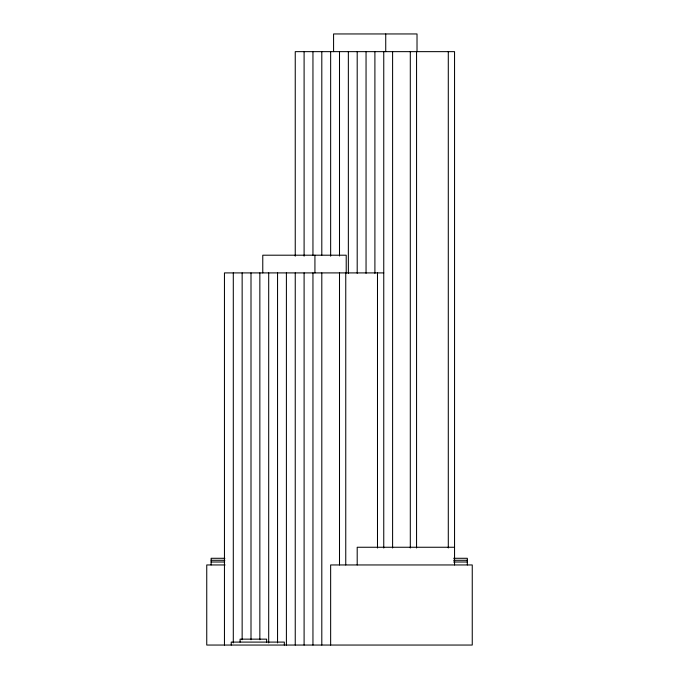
<?xml version="1.0" encoding="UTF-8"?>
<svg xmlns="http://www.w3.org/2000/svg" width="679" height="679" viewBox="0 0 679 679"><rect width="100%" height="100%" fill="white"/><g stroke="black" fill="none" stroke-linecap="round" stroke-linejoin="round"><path stroke-width="1.02" d="M383.754 272.907L224.452 272.907L224.452 645.05M454.548 547.257L357.196 547.257L357.196 564.953M224.902 558.282L211.118 558.282L211.118 564.953M453.614 558.282L467.322 558.282L467.322 564.953M211.118 560.277L224.868 560.277M453.572 560.277L467.322 560.277M211.118 562.008L224.724 562.008M453.572 562.008L467.322 562.008M225.08 564.953L206.747 564.953L206.747 645.05L472.253 645.05L472.253 564.953L330.648 564.953L330.648 645.05M454.548 564.953L454.548 51.646L295.246 51.646L295.246 256.161M448.293 51.646L448.293 547.987M417.016 51.646L417.016 33.95L333.576 33.95L333.576 51.646M416.558 51.646L416.558 547.987M410.303 51.646L410.303 547.987M392.598 51.646L392.598 547.987M385.731 33.95L385.731 51.646M383.754 51.646L383.754 548.029M377.49 272.907L377.49 548.029M374.901 51.646L374.901 273.306M366.049 51.646L366.049 273.306M357.196 51.646L357.196 273.306M348.352 51.646L348.352 273.306M346.214 272.907L346.214 255.202L262.773 255.202L262.773 272.907M345.755 272.907L345.755 564.953M339.5 51.646L339.5 256.008M339.5 272.907L339.5 564.953M330.648 51.646L330.648 256.161M321.804 51.646L321.804 255.151M321.804 272.907L321.804 645.05M314.929 255.202L314.929 272.907M312.951 51.646L312.951 255.151M312.951 272.907L312.951 645.05M304.099 51.646L304.099 256.161M304.099 272.907L304.099 645.05M295.246 272.907L295.246 645.05M286.402 272.907L286.402 645.05M284.331 645.05L284.331 642.096L231.233 642.096L231.233 645.05M277.55 272.907L277.55 642.928M268.697 272.907L268.697 642.928M266.635 642.096L266.635 639.151L240.086 639.151L240.086 642.096M259.845 272.907L259.845 639.745M251.001 272.907L251.001 639.745M242.148 272.907L242.148 639.745M233.296 272.907L233.296 642.928"/></g></svg>
